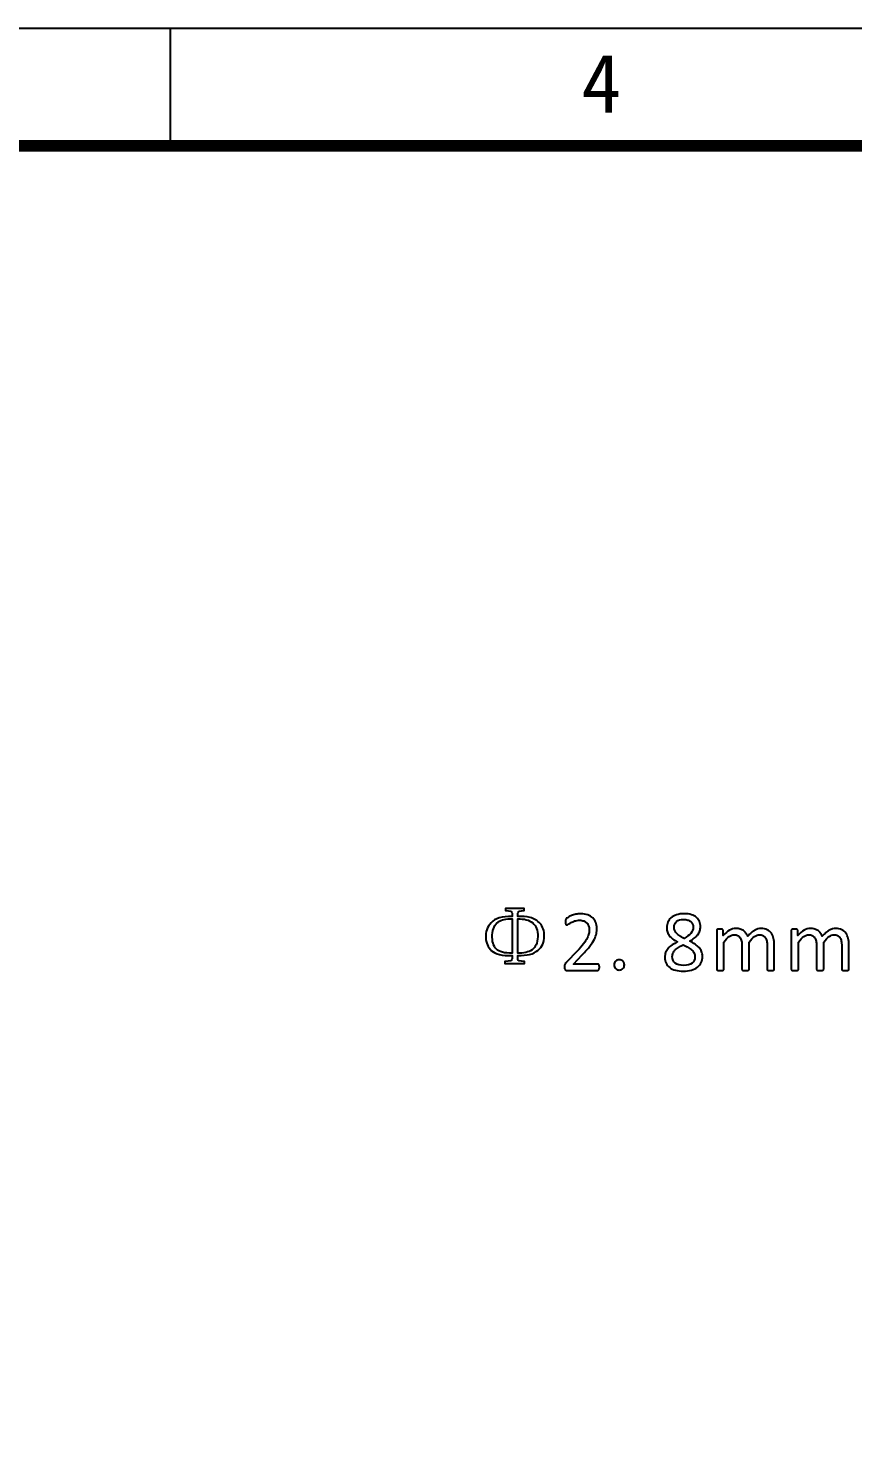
# Model space of a CAD drawing. Header units: millimetres. Extents: x 17516 to 18184, y 29403 to 29876.
# Drawn here: x 17752.8 to 17831.8, y 29740.3 to 29875.8 of the extents above; entities that cross this region are included whole.
import ezdxf

# ---------------------------------------------------------------- set-up
doc = ezdxf.new("R2010")
doc.units = ezdxf.units.MM
doc.layers.add('layer 1', color=7, linetype='Continuous')
doc.layers.add('title bar', color=7, linetype='Continuous')
doc.styles.add('宝明', font='simhei.ttf')

msp = doc.modelspace()

# ---------------------------------------------------------------- linework, layer by layer
at = {"layer": 'layer 1', "color": 5}
for points, knots in [([(17797.127, 29790.107), (17797.502, 29790.526), (17798.176, 29790.725), (17799.145, 29790.703), (17799.145, 29790.703), (17799.145, 29790.703), (17799.145, 29791.001), (17799.145, 29791.001), (17799.145, 29791.001), (17799.145, 29791.2), (17798.936, 29791.287), (17798.517, 29791.266), (17798.517, 29791.266), (17798.517, 29791.266), (17798.517, 29791.463), (17798.517, 29791.463), (17798.517, 29791.463), (17798.517, 29791.463), (17800.302, 29791.463), (17800.302, 29791.463), (17800.302, 29791.463), (17800.302, 29791.463), (17800.302, 29791.266), (17800.302, 29791.266), (17800.302, 29791.266), (17799.884, 29791.287), (17799.674, 29791.2), (17799.674, 29791.001), (17799.674, 29791.001), (17799.674, 29791.001), (17799.674, 29790.703), (17799.674, 29790.703), (17799.674, 29790.703), (17800.093, 29790.725), (17800.49, 29790.692), (17800.865, 29790.604), (17800.865, 29790.604), (17801.239, 29790.515), (17801.559, 29790.329), (17801.825, 29790.042), (17801.825, 29790.042), (17802.089, 29789.755), (17802.221, 29789.341), (17802.221, 29788.802), (17802.221, 29788.802), (17802.221, 29788.262), (17802.017, 29787.814), (17801.609, 29787.461), (17801.609, 29787.461), (17801.201, 29787.109), (17800.556, 29786.944), (17799.674, 29786.966), (17799.674, 29786.966), (17799.674, 29786.966), (17799.674, 29786.701), (17799.674, 29786.701), (17799.674, 29786.701), (17799.652, 29786.481), (17799.873, 29786.382), (17800.336, 29786.403), (17800.336, 29786.403), (17800.336, 29786.403), (17800.336, 29786.206), (17800.336, 29786.206), (17800.336, 29786.206), (17800.336, 29786.206), (17798.451, 29786.206), (17798.451, 29786.206), (17798.451, 29786.206), (17798.451, 29786.206), (17798.451, 29786.403), (17798.451, 29786.403), (17798.451, 29786.403), (17798.936, 29786.382), (17799.168, 29786.481), (17799.145, 29786.701), (17799.145, 29786.701), (17799.145, 29786.701), (17799.145, 29786.966), (17799.145, 29786.966), (17799.145, 29786.966), (17798.176, 29786.944), (17797.519, 29787.099), (17797.178, 29787.429), (17797.178, 29787.429), (17796.835, 29787.759), (17796.649, 29788.184), (17796.615, 29788.702), (17796.615, 29788.702), (17796.582, 29789.22), (17796.753, 29789.69), (17797.127, 29790.107)], [0, 0, 0, 0, 0.0416667, 0.0416667, 0.0416667, 0.0416667, 0.0833333, 0.0833333, 0.0833333, 0.0833333, 0.125, 0.125, 0.125, 0.125, 0.1666667, 0.1666667, 0.1666667, 0.1666667, 0.2083333, 0.2083333, 0.2083333, 0.2083333, 0.25, 0.25, 0.25, 0.25, 0.2916667, 0.2916667, 0.2916667, 0.2916667, 0.3333333, 0.3333333, 0.3333333, 0.3333333, 0.375, 0.375, 0.375, 0.375, 0.4166667, 0.4166667, 0.4166667, 0.4166667, 0.4583333, 0.4583333, 0.4583333, 0.4583333, 0.5, 0.5, 0.5, 0.5, 0.5416667, 0.5416667, 0.5416667, 0.5416667, 0.5833333, 0.5833333, 0.5833333, 0.5833333, 0.625, 0.625, 0.625, 0.625, 0.6666667, 0.6666667, 0.6666667, 0.6666667, 0.7083333, 0.7083333, 0.7083333, 0.7083333, 0.75, 0.75, 0.75, 0.75, 0.7916667, 0.7916667, 0.7916667, 0.7916667, 0.8333333, 0.8333333, 0.8333333, 0.8333333, 0.875, 0.875, 0.875, 0.875, 0.9166667, 0.9166667, 0.9166667, 0.9166667, 1, 1, 1, 1]), ([(17797.624, 29787.594), (17797.91, 29787.308), (17798.417, 29787.175), (17799.145, 29787.198), (17799.145, 29787.198), (17799.145, 29787.198), (17799.145, 29790.471), (17799.145, 29790.471), (17799.145, 29790.471), (17798.572, 29790.494), (17798.12, 29790.395), (17797.789, 29790.174), (17797.789, 29790.174), (17797.459, 29789.953), (17797.277, 29789.54), (17797.243, 29788.933), (17797.243, 29788.933), (17797.21, 29788.328), (17797.337, 29787.881), (17797.624, 29787.594)], [0, 0, 0, 0, 0.1666667, 0.1666667, 0.1666667, 0.1666667, 0.3333333, 0.3333333, 0.3333333, 0.3333333, 0.5, 0.5, 0.5, 0.5, 0.6666667, 0.6666667, 0.6666667, 0.6666667, 1, 1, 1, 1]), ([(17801.113, 29790.092), (17800.771, 29790.367), (17800.292, 29790.494), (17799.674, 29790.471), (17799.674, 29790.471), (17799.674, 29790.471), (17799.674, 29787.198), (17799.674, 29787.198), (17799.674, 29787.198), (17800.247, 29787.175), (17800.706, 29787.279), (17801.047, 29787.512), (17801.047, 29787.512), (17801.389, 29787.744), (17801.571, 29788.161), (17801.592, 29788.768), (17801.592, 29788.768), (17801.614, 29789.375), (17801.455, 29789.815), (17801.113, 29790.092)], [0, 0, 0, 0, 0.1666667, 0.1666667, 0.1666667, 0.1666667, 0.3333333, 0.3333333, 0.3333333, 0.3333333, 0.5, 0.5, 0.5, 0.5, 0.6666667, 0.6666667, 0.6666667, 0.6666667, 1, 1, 1, 1]), ([(17807.503, 29785.849), (17807.503, 29785.799), (17807.5, 29785.755), (17807.493, 29785.717), (17807.493, 29785.717), (17807.486, 29785.678), (17807.476, 29785.645), (17807.463, 29785.62), (17807.463, 29785.62), (17807.451, 29785.593), (17807.435, 29785.575), (17807.414, 29785.562), (17807.414, 29785.562), (17807.393, 29785.549), (17807.37, 29785.544), (17807.346, 29785.544), (17807.346, 29785.544), (17807.346, 29785.544), (17804.386, 29785.544), (17804.386, 29785.544), (17804.386, 29785.544), (17804.348, 29785.544), (17804.314, 29785.548), (17804.284, 29785.558), (17804.284, 29785.558), (17804.256, 29785.568), (17804.231, 29785.583), (17804.211, 29785.606), (17804.211, 29785.606), (17804.19, 29785.627), (17804.174, 29785.659), (17804.164, 29785.7), (17804.164, 29785.7), (17804.154, 29785.741), (17804.15, 29785.792), (17804.15, 29785.853), (17804.15, 29785.853), (17804.15, 29785.908), (17804.153, 29785.956), (17804.157, 29785.997), (17804.157, 29785.997), (17804.161, 29786.038), (17804.17, 29786.074), (17804.184, 29786.107), (17804.184, 29786.107), (17804.198, 29786.138), (17804.217, 29786.169), (17804.238, 29786.201), (17804.238, 29786.201), (17804.259, 29786.232), (17804.287, 29786.266), (17804.321, 29786.302), (17804.321, 29786.302), (17804.321, 29786.302), (17805.391, 29787.402), (17805.391, 29787.402), (17805.391, 29787.402), (17805.639, 29787.656), (17805.836, 29787.883), (17805.986, 29788.085), (17805.986, 29788.085), (17806.136, 29788.286), (17806.25, 29788.469), (17806.332, 29788.636), (17806.332, 29788.636), (17806.412, 29788.801), (17806.466, 29788.95), (17806.491, 29789.086), (17806.491, 29789.086), (17806.517, 29789.221), (17806.529, 29789.348), (17806.529, 29789.467), (17806.529, 29789.467), (17806.529, 29789.585), (17806.51, 29789.698), (17806.47, 29789.804), (17806.47, 29789.804), (17806.429, 29789.91), (17806.373, 29790.003), (17806.296, 29790.083), (17806.296, 29790.083), (17806.222, 29790.164), (17806.127, 29790.227), (17806.013, 29790.274), (17806.013, 29790.274), (17805.9, 29790.32), (17805.769, 29790.344), (17805.621, 29790.344), (17805.621, 29790.344), (17805.447, 29790.344), (17805.292, 29790.32), (17805.153, 29790.274), (17805.153, 29790.274), (17805.017, 29790.227), (17804.895, 29790.175), (17804.791, 29790.12), (17804.791, 29790.12), (17804.688, 29790.065), (17804.6, 29790.013), (17804.531, 29789.966), (17804.531, 29789.966), (17804.462, 29789.92), (17804.41, 29789.896), (17804.376, 29789.896), (17804.376, 29789.896), (17804.356, 29789.896), (17804.338, 29789.901), (17804.322, 29789.913), (17804.322, 29789.913), (17804.307, 29789.924), (17804.294, 29789.941), (17804.284, 29789.966), (17804.284, 29789.966), (17804.274, 29789.99), (17804.266, 29790.024), (17804.26, 29790.065), (17804.26, 29790.065), (17804.255, 29790.107), (17804.252, 29790.157), (17804.252, 29790.215), (17804.252, 29790.215), (17804.252, 29790.255), (17804.253, 29790.291), (17804.256, 29790.322), (17804.256, 29790.322), (17804.259, 29790.351), (17804.263, 29790.378), (17804.27, 29790.401), (17804.27, 29790.401), (17804.277, 29790.422), (17804.286, 29790.443), (17804.297, 29790.463), (17804.297, 29790.463), (17804.308, 29790.481), (17804.331, 29790.505), (17804.363, 29790.535), (17804.363, 29790.535), (17804.397, 29790.563), (17804.454, 29790.603), (17804.535, 29790.652), (17804.535, 29790.652), (17804.616, 29790.703), (17804.719, 29790.751), (17804.842, 29790.799), (17804.842, 29790.799), (17804.963, 29790.848), (17805.098, 29790.888), (17805.247, 29790.922), (17805.247, 29790.922), (17805.393, 29790.954), (17805.549, 29790.971), (17805.711, 29790.971), (17805.711, 29790.971), (17805.971, 29790.971), (17806.198, 29790.934), (17806.391, 29790.861), (17806.391, 29790.861), (17806.586, 29790.789), (17806.747, 29790.689), (17806.875, 29790.562), (17806.875, 29790.562), (17807.003, 29790.435), (17807.099, 29790.288), (17807.163, 29790.12), (17807.163, 29790.12), (17807.226, 29789.952), (17807.257, 29789.773), (17807.257, 29789.582), (17807.257, 29789.582), (17807.257, 29789.412), (17807.242, 29789.241), (17807.212, 29789.072), (17807.212, 29789.072), (17807.181, 29788.902), (17807.118, 29788.719), (17807.02, 29788.521), (17807.02, 29788.521), (17806.922, 29788.324), (17806.781, 29788.105), (17806.596, 29787.864), (17806.596, 29787.864), (17806.412, 29787.622), (17806.167, 29787.344), (17805.86, 29787.03), (17805.86, 29787.03), (17805.86, 29787.03), (17805.014, 29786.145), (17805.014, 29786.145), (17805.014, 29786.145), (17805.014, 29786.145), (17807.342, 29786.145), (17807.342, 29786.145), (17807.342, 29786.145), (17807.363, 29786.145), (17807.384, 29786.139), (17807.406, 29786.127), (17807.406, 29786.127), (17807.427, 29786.114), (17807.445, 29786.095), (17807.459, 29786.072), (17807.459, 29786.072), (17807.475, 29786.046), (17807.486, 29786.015), (17807.493, 29785.978), (17807.493, 29785.978), (17807.5, 29785.942), (17807.503, 29785.898), (17807.503, 29785.849)], [0, 0, 0, 0, 0.0188679, 0.0188679, 0.0188679, 0.0188679, 0.0377358, 0.0377358, 0.0377358, 0.0377358, 0.0566038, 0.0566038, 0.0566038, 0.0566038, 0.0754717, 0.0754717, 0.0754717, 0.0754717, 0.0943396, 0.0943396, 0.0943396, 0.0943396, 0.1132075, 0.1132075, 0.1132075, 0.1132075, 0.1320755, 0.1320755, 0.1320755, 0.1320755, 0.1509434, 0.1509434, 0.1509434, 0.1509434, 0.1698113, 0.1698113, 0.1698113, 0.1698113, 0.1886792, 0.1886792, 0.1886792, 0.1886792, 0.2075472, 0.2075472, 0.2075472, 0.2075472, 0.2264151, 0.2264151, 0.2264151, 0.2264151, 0.245283, 0.245283, 0.245283, 0.245283, 0.2641509, 0.2641509, 0.2641509, 0.2641509, 0.2830189, 0.2830189, 0.2830189, 0.2830189, 0.3018868, 0.3018868, 0.3018868, 0.3018868, 0.3207547, 0.3207547, 0.3207547, 0.3207547, 0.3396226, 0.3396226, 0.3396226, 0.3396226, 0.3584906, 0.3584906, 0.3584906, 0.3584906, 0.3773585, 0.3773585, 0.3773585, 0.3773585, 0.3962264, 0.3962264, 0.3962264, 0.3962264, 0.4150943, 0.4150943, 0.4150943, 0.4150943, 0.4339623, 0.4339623, 0.4339623, 0.4339623, 0.4528302, 0.4528302, 0.4528302, 0.4528302, 0.4716981, 0.4716981, 0.4716981, 0.4716981, 0.490566, 0.490566, 0.490566, 0.490566, 0.509434, 0.509434, 0.509434, 0.509434, 0.5283019, 0.5283019, 0.5283019, 0.5283019, 0.5471698, 0.5471698, 0.5471698, 0.5471698, 0.5660377, 0.5660377, 0.5660377, 0.5660377, 0.5849057, 0.5849057, 0.5849057, 0.5849057, 0.6037736, 0.6037736, 0.6037736, 0.6037736, 0.6226415, 0.6226415, 0.6226415, 0.6226415, 0.6415094, 0.6415094, 0.6415094, 0.6415094, 0.6603774, 0.6603774, 0.6603774, 0.6603774, 0.6792453, 0.6792453, 0.6792453, 0.6792453, 0.6981132, 0.6981132, 0.6981132, 0.6981132, 0.7169811, 0.7169811, 0.7169811, 0.7169811, 0.7358491, 0.7358491, 0.7358491, 0.7358491, 0.754717, 0.754717, 0.754717, 0.754717, 0.7735849, 0.7735849, 0.7735849, 0.7735849, 0.7924528, 0.7924528, 0.7924528, 0.7924528, 0.8113208, 0.8113208, 0.8113208, 0.8113208, 0.8301887, 0.8301887, 0.8301887, 0.8301887, 0.8490566, 0.8490566, 0.8490566, 0.8490566, 0.8679245, 0.8679245, 0.8679245, 0.8679245, 0.8867925, 0.8867925, 0.8867925, 0.8867925, 0.9056604, 0.9056604, 0.9056604, 0.9056604, 0.9245283, 0.9245283, 0.9245283, 0.9245283, 0.9433962, 0.9433962, 0.9433962, 0.9433962, 0.9622642, 0.9622642, 0.9622642, 0.9622642, 1, 1, 1, 1]), ([(17817.376, 29786.918), (17817.376, 29786.687), (17817.335, 29786.481), (17817.251, 29786.3), (17817.251, 29786.3), (17817.168, 29786.119), (17817.05, 29785.967), (17816.894, 29785.843), (17816.894, 29785.843), (17816.738, 29785.72), (17816.546, 29785.626), (17816.317, 29785.562), (17816.317, 29785.562), (17816.087, 29785.499), (17815.826, 29785.468), (17815.531, 29785.468), (17815.531, 29785.468), (17815.255, 29785.468), (17815.008, 29785.497), (17814.79, 29785.555), (17814.79, 29785.555), (17814.573, 29785.613), (17814.388, 29785.698), (17814.236, 29785.81), (17814.236, 29785.81), (17814.085, 29785.923), (17813.969, 29786.063), (17813.889, 29786.228), (17813.889, 29786.228), (17813.808, 29786.393), (17813.769, 29786.582), (17813.769, 29786.794), (17813.769, 29786.794), (17813.769, 29786.962), (17813.797, 29787.116), (17813.852, 29787.257), (17813.852, 29787.257), (17813.907, 29787.397), (17813.986, 29787.526), (17814.089, 29787.645), (17814.089, 29787.645), (17814.193, 29787.763), (17814.32, 29787.875), (17814.473, 29787.978), (17814.473, 29787.978), (17814.624, 29788.081), (17814.796, 29788.18), (17814.987, 29788.273), (17814.987, 29788.273), (17814.82, 29788.359), (17814.675, 29788.448), (17814.548, 29788.544), (17814.548, 29788.544), (17814.421, 29788.638), (17814.312, 29788.741), (17814.225, 29788.853), (17814.225, 29788.853), (17814.136, 29788.966), (17814.069, 29789.084), (17814.023, 29789.211), (17814.023, 29789.211), (17813.978, 29789.337), (17813.955, 29789.475), (17813.955, 29789.625), (17813.955, 29789.625), (17813.955, 29789.811), (17813.989, 29789.987), (17814.057, 29790.151), (17814.057, 29790.151), (17814.124, 29790.315), (17814.226, 29790.457), (17814.363, 29790.579), (17814.363, 29790.579), (17814.5, 29790.7), (17814.673, 29790.796), (17814.885, 29790.865), (17814.885, 29790.865), (17815.095, 29790.936), (17815.342, 29790.971), (17815.624, 29790.971), (17815.624, 29790.971), (17815.894, 29790.971), (17816.128, 29790.938), (17816.326, 29790.874), (17816.326, 29790.874), (17816.523, 29790.809), (17816.685, 29790.721), (17816.814, 29790.61), (17816.814, 29790.61), (17816.942, 29790.498), (17817.037, 29790.367), (17817.098, 29790.215), (17817.098, 29790.215), (17817.158, 29790.064), (17817.189, 29789.901), (17817.189, 29789.728), (17817.189, 29789.728), (17817.189, 29789.587), (17817.167, 29789.453), (17817.122, 29789.323), (17817.122, 29789.323), (17817.075, 29789.193), (17817.009, 29789.07), (17816.92, 29788.954), (17816.92, 29788.954), (17816.832, 29788.839), (17816.724, 29788.731), (17816.595, 29788.63), (17816.595, 29788.63), (17816.467, 29788.53), (17816.32, 29788.435), (17816.154, 29788.348), (17816.154, 29788.348), (17816.35, 29788.25), (17816.523, 29788.151), (17816.676, 29788.05), (17816.676, 29788.05), (17816.829, 29787.948), (17816.956, 29787.838), (17817.059, 29787.721), (17817.059, 29787.721), (17817.162, 29787.604), (17817.241, 29787.48), (17817.295, 29787.35), (17817.295, 29787.35), (17817.349, 29787.219), (17817.376, 29787.075), (17817.376, 29786.918)], [0, 0, 0, 0, 0.030303, 0.030303, 0.030303, 0.030303, 0.0606061, 0.0606061, 0.0606061, 0.0606061, 0.0909091, 0.0909091, 0.0909091, 0.0909091, 0.1212121, 0.1212121, 0.1212121, 0.1212121, 0.1515152, 0.1515152, 0.1515152, 0.1515152, 0.1818182, 0.1818182, 0.1818182, 0.1818182, 0.2121212, 0.2121212, 0.2121212, 0.2121212, 0.2424242, 0.2424242, 0.2424242, 0.2424242, 0.2727273, 0.2727273, 0.2727273, 0.2727273, 0.3030303, 0.3030303, 0.3030303, 0.3030303, 0.3333333, 0.3333333, 0.3333333, 0.3333333, 0.3636364, 0.3636364, 0.3636364, 0.3636364, 0.3939394, 0.3939394, 0.3939394, 0.3939394, 0.4242424, 0.4242424, 0.4242424, 0.4242424, 0.4545455, 0.4545455, 0.4545455, 0.4545455, 0.4848485, 0.4848485, 0.4848485, 0.4848485, 0.5151515, 0.5151515, 0.5151515, 0.5151515, 0.5454545, 0.5454545, 0.5454545, 0.5454545, 0.5757576, 0.5757576, 0.5757576, 0.5757576, 0.6060606, 0.6060606, 0.6060606, 0.6060606, 0.6363636, 0.6363636, 0.6363636, 0.6363636, 0.6666667, 0.6666667, 0.6666667, 0.6666667, 0.6969697, 0.6969697, 0.6969697, 0.6969697, 0.7272727, 0.7272727, 0.7272727, 0.7272727, 0.7575758, 0.7575758, 0.7575758, 0.7575758, 0.7878788, 0.7878788, 0.7878788, 0.7878788, 0.8181818, 0.8181818, 0.8181818, 0.8181818, 0.8484848, 0.8484848, 0.8484848, 0.8484848, 0.8787879, 0.8787879, 0.8787879, 0.8787879, 0.9090909, 0.9090909, 0.9090909, 0.9090909, 0.9393939, 0.9393939, 0.9393939, 0.9393939, 1, 1, 1, 1]), ([(17816.487, 29789.663), (17816.487, 29789.779), (17816.467, 29789.884), (17816.426, 29789.977), (17816.426, 29789.977), (17816.386, 29790.072), (17816.328, 29790.151), (17816.251, 29790.217), (17816.251, 29790.217), (17816.173, 29790.284), (17816.077, 29790.334), (17815.963, 29790.368), (17815.963, 29790.368), (17815.849, 29790.404), (17815.719, 29790.421), (17815.572, 29790.421), (17815.572, 29790.421), (17815.274, 29790.421), (17815.049, 29790.353), (17814.896, 29790.217), (17814.896, 29790.217), (17814.742, 29790.082), (17814.666, 29789.897), (17814.666, 29789.663), (17814.666, 29789.663), (17814.666, 29789.556), (17814.685, 29789.455), (17814.723, 29789.364), (17814.723, 29789.364), (17814.759, 29789.271), (17814.817, 29789.183), (17814.896, 29789.1), (17814.896, 29789.1), (17814.974, 29789.018), (17815.074, 29788.936), (17815.194, 29788.858), (17815.194, 29788.858), (17815.314, 29788.779), (17815.456, 29788.698), (17815.622, 29788.612), (17815.622, 29788.612), (17815.901, 29788.755), (17816.114, 29788.913), (17816.264, 29789.087), (17816.264, 29789.087), (17816.412, 29789.262), (17816.487, 29789.454), (17816.487, 29789.663)], [0, 0, 0, 0, 0.0769231, 0.0769231, 0.0769231, 0.0769231, 0.1538462, 0.1538462, 0.1538462, 0.1538462, 0.2307692, 0.2307692, 0.2307692, 0.2307692, 0.3076923, 0.3076923, 0.3076923, 0.3076923, 0.3846154, 0.3846154, 0.3846154, 0.3846154, 0.4615385, 0.4615385, 0.4615385, 0.4615385, 0.5384615, 0.5384615, 0.5384615, 0.5384615, 0.6153846, 0.6153846, 0.6153846, 0.6153846, 0.6923077, 0.6923077, 0.6923077, 0.6923077, 0.7692308, 0.7692308, 0.7692308, 0.7692308, 0.8461538, 0.8461538, 0.8461538, 0.8461538, 1, 1, 1, 1]), ([(17824.259, 29785.647), (17824.259, 29785.624), (17824.254, 29785.606), (17824.242, 29785.59), (17824.242, 29785.59), (17824.231, 29785.576), (17824.214, 29785.562), (17824.189, 29785.551), (17824.189, 29785.551), (17824.165, 29785.541), (17824.129, 29785.532), (17824.086, 29785.527), (17824.086, 29785.527), (17824.042, 29785.521), (17823.987, 29785.518), (17823.921, 29785.518), (17823.921, 29785.518), (17823.851, 29785.518), (17823.795, 29785.521), (17823.751, 29785.527), (17823.751, 29785.527), (17823.707, 29785.532), (17823.672, 29785.541), (17823.645, 29785.551), (17823.645, 29785.551), (17823.62, 29785.562), (17823.602, 29785.576), (17823.59, 29785.59), (17823.59, 29785.59), (17823.579, 29785.606), (17823.573, 29785.624), (17823.573, 29785.647), (17823.573, 29785.647), (17823.573, 29785.647), (17823.573, 29787.909), (17823.573, 29787.909), (17823.573, 29787.909), (17823.573, 29788.067), (17823.559, 29788.211), (17823.533, 29788.339), (17823.533, 29788.339), (17823.504, 29788.469), (17823.461, 29788.58), (17823.4, 29788.675), (17823.4, 29788.675), (17823.339, 29788.768), (17823.263, 29788.84), (17823.17, 29788.89), (17823.17, 29788.89), (17823.077, 29788.939), (17822.967, 29788.964), (17822.84, 29788.964), (17822.84, 29788.964), (17822.683, 29788.964), (17822.525, 29788.904), (17822.368, 29788.782), (17822.368, 29788.782), (17822.21, 29788.661), (17822.035, 29788.483), (17821.846, 29788.249), (17821.846, 29788.249), (17821.846, 29788.249), (17821.846, 29785.647), (17821.846, 29785.647), (17821.846, 29785.647), (17821.846, 29785.624), (17821.841, 29785.606), (17821.829, 29785.59), (17821.829, 29785.59), (17821.818, 29785.576), (17821.8, 29785.562), (17821.773, 29785.551), (17821.773, 29785.551), (17821.747, 29785.541), (17821.712, 29785.532), (17821.667, 29785.527), (17821.667, 29785.527), (17821.623, 29785.521), (17821.568, 29785.518), (17821.502, 29785.518), (17821.502, 29785.518), (17821.437, 29785.518), (17821.383, 29785.521), (17821.337, 29785.527), (17821.337, 29785.527), (17821.292, 29785.532), (17821.255, 29785.541), (17821.23, 29785.551), (17821.23, 29785.551), (17821.203, 29785.562), (17821.184, 29785.576), (17821.175, 29785.59), (17821.175, 29785.59), (17821.165, 29785.606), (17821.16, 29785.624), (17821.16, 29785.647), (17821.16, 29785.647), (17821.16, 29785.647), (17821.16, 29787.909), (17821.16, 29787.909), (17821.16, 29787.909), (17821.16, 29788.067), (17821.145, 29788.211), (17821.115, 29788.339), (17821.115, 29788.339), (17821.084, 29788.469), (17821.039, 29788.58), (17820.978, 29788.675), (17820.978, 29788.675), (17820.918, 29788.768), (17820.842, 29788.84), (17820.75, 29788.89), (17820.75, 29788.89), (17820.657, 29788.939), (17820.548, 29788.964), (17820.421, 29788.964), (17820.421, 29788.964), (17820.264, 29788.964), (17820.105, 29788.904), (17819.945, 29788.782), (17819.945, 29788.782), (17819.786, 29788.661), (17819.612, 29788.483), (17819.425, 29788.249), (17819.425, 29788.249), (17819.425, 29788.249), (17819.425, 29785.647), (17819.425, 29785.647), (17819.425, 29785.647), (17819.425, 29785.624), (17819.419, 29785.606), (17819.408, 29785.59), (17819.408, 29785.59), (17819.397, 29785.576), (17819.38, 29785.562), (17819.354, 29785.551), (17819.354, 29785.551), (17819.329, 29785.541), (17819.295, 29785.532), (17819.25, 29785.527), (17819.25, 29785.527), (17819.206, 29785.521), (17819.15, 29785.518), (17819.08, 29785.518), (17819.08, 29785.518), (17819.013, 29785.518), (17818.958, 29785.521), (17818.914, 29785.527), (17818.914, 29785.527), (17818.869, 29785.532), (17818.833, 29785.541), (17818.808, 29785.551), (17818.808, 29785.551), (17818.781, 29785.562), (17818.763, 29785.576), (17818.753, 29785.59), (17818.753, 29785.59), (17818.743, 29785.606), (17818.739, 29785.624), (17818.739, 29785.647), (17818.739, 29785.647), (17818.739, 29785.647), (17818.739, 29789.369), (17818.739, 29789.369), (17818.739, 29789.369), (17818.739, 29789.392), (17818.743, 29789.41), (17818.752, 29789.426), (17818.752, 29789.426), (17818.76, 29789.44), (17818.776, 29789.454), (17818.801, 29789.467), (17818.801, 29789.467), (17818.826, 29789.479), (17818.857, 29789.488), (17818.897, 29789.492), (17818.897, 29789.492), (17818.935, 29789.496), (17818.987, 29789.498), (17819.051, 29789.498), (17819.051, 29789.498), (17819.111, 29789.498), (17819.162, 29789.496), (17819.202, 29789.492), (17819.202, 29789.492), (17819.243, 29789.488), (17819.274, 29789.479), (17819.296, 29789.467), (17819.296, 29789.467), (17819.318, 29789.454), (17819.334, 29789.44), (17819.344, 29789.426), (17819.344, 29789.426), (17819.353, 29789.41), (17819.358, 29789.392), (17819.358, 29789.369), (17819.358, 29789.369), (17819.358, 29789.369), (17819.358, 29788.877), (17819.358, 29788.877), (17819.358, 29788.877), (17819.567, 29789.112), (17819.772, 29789.285), (17819.969, 29789.393), (17819.969, 29789.393), (17820.166, 29789.502), (17820.366, 29789.557), (17820.566, 29789.557), (17820.566, 29789.557), (17820.722, 29789.557), (17820.86, 29789.539), (17820.983, 29789.503), (17820.983, 29789.503), (17821.105, 29789.467), (17821.214, 29789.417), (17821.307, 29789.352), (17821.307, 29789.352), (17821.402, 29789.287), (17821.482, 29789.21), (17821.547, 29789.12), (17821.547, 29789.12), (17821.613, 29789.031), (17821.668, 29788.93), (17821.714, 29788.819), (17821.714, 29788.819), (17821.838, 29788.954), (17821.955, 29789.069), (17822.066, 29789.163), (17822.066, 29789.163), (17822.178, 29789.258), (17822.285, 29789.333), (17822.388, 29789.392), (17822.388, 29789.392), (17822.491, 29789.45), (17822.591, 29789.492), (17822.689, 29789.517), (17822.689, 29789.517), (17822.787, 29789.544), (17822.885, 29789.557), (17822.984, 29789.557), (17822.984, 29789.557), (17823.223, 29789.557), (17823.424, 29789.515), (17823.586, 29789.431), (17823.586, 29789.431), (17823.748, 29789.347), (17823.88, 29789.234), (17823.981, 29789.094), (17823.981, 29789.094), (17824.081, 29788.953), (17824.152, 29788.788), (17824.196, 29788.599), (17824.196, 29788.599), (17824.238, 29788.41), (17824.259, 29788.211), (17824.259, 29788.001), (17824.259, 29788.001), (17824.259, 29788.001), (17824.259, 29785.647), (17824.259, 29785.647)], [0, 0, 0, 0, 0.0151515, 0.0151515, 0.0151515, 0.0151515, 0.030303, 0.030303, 0.030303, 0.030303, 0.0454545, 0.0454545, 0.0454545, 0.0454545, 0.0606061, 0.0606061, 0.0606061, 0.0606061, 0.0757576, 0.0757576, 0.0757576, 0.0757576, 0.0909091, 0.0909091, 0.0909091, 0.0909091, 0.1060606, 0.1060606, 0.1060606, 0.1060606, 0.1212121, 0.1212121, 0.1212121, 0.1212121, 0.1363636, 0.1363636, 0.1363636, 0.1363636, 0.1515152, 0.1515152, 0.1515152, 0.1515152, 0.1666667, 0.1666667, 0.1666667, 0.1666667, 0.1818182, 0.1818182, 0.1818182, 0.1818182, 0.1969697, 0.1969697, 0.1969697, 0.1969697, 0.2121212, 0.2121212, 0.2121212, 0.2121212, 0.2272727, 0.2272727, 0.2272727, 0.2272727, 0.2424242, 0.2424242, 0.2424242, 0.2424242, 0.2575758, 0.2575758, 0.2575758, 0.2575758, 0.2727273, 0.2727273, 0.2727273, 0.2727273, 0.2878788, 0.2878788, 0.2878788, 0.2878788, 0.3030303, 0.3030303, 0.3030303, 0.3030303, 0.3181818, 0.3181818, 0.3181818, 0.3181818, 0.3333333, 0.3333333, 0.3333333, 0.3333333, 0.3484848, 0.3484848, 0.3484848, 0.3484848, 0.3636364, 0.3636364, 0.3636364, 0.3636364, 0.3787879, 0.3787879, 0.3787879, 0.3787879, 0.3939394, 0.3939394, 0.3939394, 0.3939394, 0.4090909, 0.4090909, 0.4090909, 0.4090909, 0.4242424, 0.4242424, 0.4242424, 0.4242424, 0.4393939, 0.4393939, 0.4393939, 0.4393939, 0.4545455, 0.4545455, 0.4545455, 0.4545455, 0.469697, 0.469697, 0.469697, 0.469697, 0.4848485, 0.4848485, 0.4848485, 0.4848485, 0.5, 0.5, 0.5, 0.5, 0.5151515, 0.5151515, 0.5151515, 0.5151515, 0.530303, 0.530303, 0.530303, 0.530303, 0.5454545, 0.5454545, 0.5454545, 0.5454545, 0.5606061, 0.5606061, 0.5606061, 0.5606061, 0.5757576, 0.5757576, 0.5757576, 0.5757576, 0.5909091, 0.5909091, 0.5909091, 0.5909091, 0.6060606, 0.6060606, 0.6060606, 0.6060606, 0.6212121, 0.6212121, 0.6212121, 0.6212121, 0.6363636, 0.6363636, 0.6363636, 0.6363636, 0.6515152, 0.6515152, 0.6515152, 0.6515152, 0.6666667, 0.6666667, 0.6666667, 0.6666667, 0.6818182, 0.6818182, 0.6818182, 0.6818182, 0.6969697, 0.6969697, 0.6969697, 0.6969697, 0.7121212, 0.7121212, 0.7121212, 0.7121212, 0.7272727, 0.7272727, 0.7272727, 0.7272727, 0.7424242, 0.7424242, 0.7424242, 0.7424242, 0.7575758, 0.7575758, 0.7575758, 0.7575758, 0.7727273, 0.7727273, 0.7727273, 0.7727273, 0.7878788, 0.7878788, 0.7878788, 0.7878788, 0.8030303, 0.8030303, 0.8030303, 0.8030303, 0.8181818, 0.8181818, 0.8181818, 0.8181818, 0.8333333, 0.8333333, 0.8333333, 0.8333333, 0.8484848, 0.8484848, 0.8484848, 0.8484848, 0.8636364, 0.8636364, 0.8636364, 0.8636364, 0.8787879, 0.8787879, 0.8787879, 0.8787879, 0.8939394, 0.8939394, 0.8939394, 0.8939394, 0.9090909, 0.9090909, 0.9090909, 0.9090909, 0.9242424, 0.9242424, 0.9242424, 0.9242424, 0.9393939, 0.9393939, 0.9393939, 0.9393939, 0.9545455, 0.9545455, 0.9545455, 0.9545455, 0.969697, 0.969697, 0.969697, 0.969697, 1, 1, 1, 1]), ([(17831.405, 29785.647), (17831.405, 29785.624), (17831.4, 29785.606), (17831.389, 29785.59), (17831.389, 29785.59), (17831.377, 29785.576), (17831.36, 29785.562), (17831.335, 29785.551), (17831.335, 29785.551), (17831.311, 29785.541), (17831.276, 29785.532), (17831.232, 29785.527), (17831.232, 29785.527), (17831.188, 29785.521), (17831.133, 29785.518), (17831.067, 29785.518), (17831.067, 29785.518), (17830.998, 29785.518), (17830.941, 29785.521), (17830.897, 29785.527), (17830.897, 29785.527), (17830.854, 29785.532), (17830.818, 29785.541), (17830.792, 29785.551), (17830.792, 29785.551), (17830.766, 29785.562), (17830.748, 29785.576), (17830.737, 29785.59), (17830.737, 29785.59), (17830.725, 29785.606), (17830.72, 29785.624), (17830.72, 29785.647), (17830.72, 29785.647), (17830.72, 29785.647), (17830.72, 29787.909), (17830.72, 29787.909), (17830.72, 29787.909), (17830.72, 29788.067), (17830.706, 29788.211), (17830.679, 29788.339), (17830.679, 29788.339), (17830.65, 29788.469), (17830.607, 29788.58), (17830.546, 29788.675), (17830.546, 29788.675), (17830.485, 29788.768), (17830.409, 29788.84), (17830.316, 29788.89), (17830.316, 29788.89), (17830.223, 29788.939), (17830.113, 29788.964), (17829.986, 29788.964), (17829.986, 29788.964), (17829.829, 29788.964), (17829.671, 29788.904), (17829.515, 29788.782), (17829.515, 29788.782), (17829.356, 29788.661), (17829.182, 29788.483), (17828.992, 29788.249), (17828.992, 29788.249), (17828.992, 29788.249), (17828.992, 29785.647), (17828.992, 29785.647), (17828.992, 29785.647), (17828.992, 29785.624), (17828.987, 29785.606), (17828.975, 29785.59), (17828.975, 29785.59), (17828.964, 29785.576), (17828.946, 29785.562), (17828.919, 29785.551), (17828.919, 29785.551), (17828.894, 29785.541), (17828.858, 29785.532), (17828.813, 29785.527), (17828.813, 29785.527), (17828.769, 29785.521), (17828.714, 29785.518), (17828.648, 29785.518), (17828.648, 29785.518), (17828.583, 29785.518), (17828.53, 29785.521), (17828.483, 29785.527), (17828.483, 29785.527), (17828.438, 29785.532), (17828.401, 29785.541), (17828.376, 29785.551), (17828.376, 29785.551), (17828.349, 29785.562), (17828.331, 29785.576), (17828.321, 29785.59), (17828.321, 29785.59), (17828.311, 29785.606), (17828.307, 29785.624), (17828.307, 29785.647), (17828.307, 29785.647), (17828.307, 29785.647), (17828.307, 29787.909), (17828.307, 29787.909), (17828.307, 29787.909), (17828.307, 29788.067), (17828.291, 29788.211), (17828.261, 29788.339), (17828.261, 29788.339), (17828.23, 29788.469), (17828.185, 29788.58), (17828.125, 29788.675), (17828.125, 29788.675), (17828.064, 29788.768), (17827.988, 29788.84), (17827.896, 29788.89), (17827.896, 29788.89), (17827.803, 29788.939), (17827.694, 29788.964), (17827.567, 29788.964), (17827.567, 29788.964), (17827.411, 29788.964), (17827.251, 29788.904), (17827.092, 29788.782), (17827.092, 29788.782), (17826.932, 29788.661), (17826.759, 29788.483), (17826.571, 29788.249), (17826.571, 29788.249), (17826.571, 29788.249), (17826.571, 29785.647), (17826.571, 29785.647), (17826.571, 29785.647), (17826.571, 29785.624), (17826.565, 29785.606), (17826.554, 29785.59), (17826.554, 29785.59), (17826.543, 29785.576), (17826.526, 29785.562), (17826.5, 29785.551), (17826.5, 29785.551), (17826.475, 29785.541), (17826.441, 29785.532), (17826.396, 29785.527), (17826.396, 29785.527), (17826.352, 29785.521), (17826.296, 29785.518), (17826.227, 29785.518), (17826.227, 29785.518), (17826.159, 29785.518), (17826.104, 29785.521), (17826.06, 29785.527), (17826.06, 29785.527), (17826.015, 29785.532), (17825.98, 29785.541), (17825.954, 29785.551), (17825.954, 29785.551), (17825.927, 29785.562), (17825.909, 29785.576), (17825.899, 29785.59), (17825.899, 29785.59), (17825.889, 29785.606), (17825.885, 29785.624), (17825.885, 29785.647), (17825.885, 29785.647), (17825.885, 29785.647), (17825.885, 29789.369), (17825.885, 29789.369), (17825.885, 29789.369), (17825.885, 29789.392), (17825.889, 29789.41), (17825.898, 29789.426), (17825.898, 29789.426), (17825.906, 29789.44), (17825.922, 29789.454), (17825.947, 29789.467), (17825.947, 29789.467), (17825.973, 29789.479), (17826.004, 29789.488), (17826.043, 29789.492), (17826.043, 29789.492), (17826.081, 29789.496), (17826.134, 29789.498), (17826.197, 29789.498), (17826.197, 29789.498), (17826.258, 29789.498), (17826.308, 29789.496), (17826.348, 29789.492), (17826.348, 29789.492), (17826.389, 29789.488), (17826.42, 29789.479), (17826.443, 29789.467), (17826.443, 29789.467), (17826.464, 29789.454), (17826.481, 29789.44), (17826.491, 29789.426), (17826.491, 29789.426), (17826.499, 29789.41), (17826.505, 29789.392), (17826.505, 29789.369), (17826.505, 29789.369), (17826.505, 29789.369), (17826.505, 29788.877), (17826.505, 29788.877), (17826.505, 29788.877), (17826.713, 29789.112), (17826.918, 29789.285), (17827.116, 29789.393), (17827.116, 29789.393), (17827.312, 29789.502), (17827.512, 29789.557), (17827.713, 29789.557), (17827.713, 29789.557), (17827.868, 29789.557), (17828.006, 29789.539), (17828.129, 29789.503), (17828.129, 29789.503), (17828.252, 29789.467), (17828.36, 29789.417), (17828.453, 29789.352), (17828.453, 29789.352), (17828.548, 29789.287), (17828.628, 29789.21), (17828.693, 29789.12), (17828.693, 29789.12), (17828.76, 29789.031), (17828.815, 29788.93), (17828.86, 29788.819), (17828.86, 29788.819), (17828.984, 29788.954), (17829.101, 29789.069), (17829.213, 29789.163), (17829.213, 29789.163), (17829.324, 29789.258), (17829.431, 29789.333), (17829.534, 29789.392), (17829.534, 29789.392), (17829.637, 29789.45), (17829.738, 29789.492), (17829.835, 29789.517), (17829.835, 29789.517), (17829.934, 29789.544), (17830.031, 29789.557), (17830.13, 29789.557), (17830.13, 29789.557), (17830.37, 29789.557), (17830.57, 29789.515), (17830.732, 29789.431), (17830.732, 29789.431), (17830.895, 29789.347), (17831.026, 29789.234), (17831.127, 29789.094), (17831.127, 29789.094), (17831.228, 29788.953), (17831.298, 29788.788), (17831.342, 29788.599), (17831.342, 29788.599), (17831.384, 29788.41), (17831.405, 29788.211), (17831.405, 29788.001), (17831.405, 29788.001), (17831.405, 29788.001), (17831.405, 29785.647), (17831.405, 29785.647)], [0, 0, 0, 0, 0.0151515, 0.0151515, 0.0151515, 0.0151515, 0.030303, 0.030303, 0.030303, 0.030303, 0.0454545, 0.0454545, 0.0454545, 0.0454545, 0.0606061, 0.0606061, 0.0606061, 0.0606061, 0.0757576, 0.0757576, 0.0757576, 0.0757576, 0.0909091, 0.0909091, 0.0909091, 0.0909091, 0.1060606, 0.1060606, 0.1060606, 0.1060606, 0.1212121, 0.1212121, 0.1212121, 0.1212121, 0.1363636, 0.1363636, 0.1363636, 0.1363636, 0.1515152, 0.1515152, 0.1515152, 0.1515152, 0.1666667, 0.1666667, 0.1666667, 0.1666667, 0.1818182, 0.1818182, 0.1818182, 0.1818182, 0.1969697, 0.1969697, 0.1969697, 0.1969697, 0.2121212, 0.2121212, 0.2121212, 0.2121212, 0.2272727, 0.2272727, 0.2272727, 0.2272727, 0.2424242, 0.2424242, 0.2424242, 0.2424242, 0.2575758, 0.2575758, 0.2575758, 0.2575758, 0.2727273, 0.2727273, 0.2727273, 0.2727273, 0.2878788, 0.2878788, 0.2878788, 0.2878788, 0.3030303, 0.3030303, 0.3030303, 0.3030303, 0.3181818, 0.3181818, 0.3181818, 0.3181818, 0.3333333, 0.3333333, 0.3333333, 0.3333333, 0.3484848, 0.3484848, 0.3484848, 0.3484848, 0.3636364, 0.3636364, 0.3636364, 0.3636364, 0.3787879, 0.3787879, 0.3787879, 0.3787879, 0.3939394, 0.3939394, 0.3939394, 0.3939394, 0.4090909, 0.4090909, 0.4090909, 0.4090909, 0.4242424, 0.4242424, 0.4242424, 0.4242424, 0.4393939, 0.4393939, 0.4393939, 0.4393939, 0.4545455, 0.4545455, 0.4545455, 0.4545455, 0.469697, 0.469697, 0.469697, 0.469697, 0.4848485, 0.4848485, 0.4848485, 0.4848485, 0.5, 0.5, 0.5, 0.5, 0.5151515, 0.5151515, 0.5151515, 0.5151515, 0.530303, 0.530303, 0.530303, 0.530303, 0.5454545, 0.5454545, 0.5454545, 0.5454545, 0.5606061, 0.5606061, 0.5606061, 0.5606061, 0.5757576, 0.5757576, 0.5757576, 0.5757576, 0.5909091, 0.5909091, 0.5909091, 0.5909091, 0.6060606, 0.6060606, 0.6060606, 0.6060606, 0.6212121, 0.6212121, 0.6212121, 0.6212121, 0.6363636, 0.6363636, 0.6363636, 0.6363636, 0.6515152, 0.6515152, 0.6515152, 0.6515152, 0.6666667, 0.6666667, 0.6666667, 0.6666667, 0.6818182, 0.6818182, 0.6818182, 0.6818182, 0.6969697, 0.6969697, 0.6969697, 0.6969697, 0.7121212, 0.7121212, 0.7121212, 0.7121212, 0.7272727, 0.7272727, 0.7272727, 0.7272727, 0.7424242, 0.7424242, 0.7424242, 0.7424242, 0.7575758, 0.7575758, 0.7575758, 0.7575758, 0.7727273, 0.7727273, 0.7727273, 0.7727273, 0.7878788, 0.7878788, 0.7878788, 0.7878788, 0.8030303, 0.8030303, 0.8030303, 0.8030303, 0.8181818, 0.8181818, 0.8181818, 0.8181818, 0.8333333, 0.8333333, 0.8333333, 0.8333333, 0.8484848, 0.8484848, 0.8484848, 0.8484848, 0.8636364, 0.8636364, 0.8636364, 0.8636364, 0.8787879, 0.8787879, 0.8787879, 0.8787879, 0.8939394, 0.8939394, 0.8939394, 0.8939394, 0.9090909, 0.9090909, 0.9090909, 0.9090909, 0.9242424, 0.9242424, 0.9242424, 0.9242424, 0.9393939, 0.9393939, 0.9393939, 0.9393939, 0.9545455, 0.9545455, 0.9545455, 0.9545455, 0.969697, 0.969697, 0.969697, 0.969697, 1, 1, 1, 1]), ([(17816.656, 29786.842), (17816.656, 29786.969), (17816.632, 29787.083), (17816.585, 29787.188), (17816.585, 29787.188), (17816.539, 29787.291), (17816.468, 29787.387), (17816.372, 29787.477), (17816.372, 29787.477), (17816.278, 29787.566), (17816.159, 29787.653), (17816.017, 29787.738), (17816.017, 29787.738), (17815.874, 29787.821), (17815.71, 29787.909), (17815.523, 29788.001), (17815.523, 29788.001), (17815.349, 29787.914), (17815.197, 29787.83), (17815.066, 29787.744), (17815.066, 29787.744), (17814.934, 29787.658), (17814.827, 29787.57), (17814.742, 29787.478), (17814.742, 29787.478), (17814.659, 29787.388), (17814.596, 29787.292), (17814.552, 29787.191), (17814.552, 29787.191), (17814.51, 29787.09), (17814.488, 29786.979), (17814.488, 29786.857), (17814.488, 29786.857), (17814.488, 29786.591), (17814.58, 29786.383), (17814.764, 29786.237), (17814.764, 29786.237), (17814.947, 29786.091), (17815.221, 29786.018), (17815.585, 29786.018), (17815.585, 29786.018), (17815.938, 29786.018), (17816.204, 29786.091), (17816.385, 29786.239), (17816.385, 29786.239), (17816.566, 29786.386), (17816.656, 29786.588), (17816.656, 29786.842)], [0, 0, 0, 0, 0.0769231, 0.0769231, 0.0769231, 0.0769231, 0.1538462, 0.1538462, 0.1538462, 0.1538462, 0.2307692, 0.2307692, 0.2307692, 0.2307692, 0.3076923, 0.3076923, 0.3076923, 0.3076923, 0.3846154, 0.3846154, 0.3846154, 0.3846154, 0.4615385, 0.4615385, 0.4615385, 0.4615385, 0.5384615, 0.5384615, 0.5384615, 0.5384615, 0.6153846, 0.6153846, 0.6153846, 0.6153846, 0.6923077, 0.6923077, 0.6923077, 0.6923077, 0.7692308, 0.7692308, 0.7692308, 0.7692308, 0.8461538, 0.8461538, 0.8461538, 0.8461538, 1, 1, 1, 1]), ([(17809.404, 29785.578), (17809.271, 29785.578), (17809.156, 29785.621), (17809.057, 29785.71), (17809.057, 29785.71), (17808.958, 29785.798), (17808.909, 29785.919), (17808.909, 29786.073), (17808.909, 29786.073), (17808.909, 29786.227), (17808.958, 29786.348), (17809.057, 29786.436), (17809.057, 29786.436), (17809.156, 29786.524), (17809.271, 29786.568), (17809.404, 29786.568), (17809.404, 29786.568), (17809.537, 29786.568), (17809.652, 29786.519), (17809.751, 29786.42), (17809.751, 29786.42), (17809.85, 29786.321), (17809.899, 29786.206), (17809.899, 29786.073), (17809.899, 29786.073), (17809.899, 29785.919), (17809.85, 29785.798), (17809.751, 29785.71), (17809.751, 29785.71), (17809.652, 29785.621), (17809.537, 29785.578), (17809.404, 29785.578)], [0, 0, 0, 0, 0.1111111, 0.1111111, 0.1111111, 0.1111111, 0.2222222, 0.2222222, 0.2222222, 0.2222222, 0.3333333, 0.3333333, 0.3333333, 0.3333333, 0.4444444, 0.4444444, 0.4444444, 0.4444444, 0.5555556, 0.5555556, 0.5555556, 0.5555556, 0.6666667, 0.6666667, 0.6666667, 0.6666667, 0.7777778, 0.7777778, 0.7777778, 0.7777778, 1, 1, 1, 1])]:
    msp.add_open_spline(points, degree=3, knots=knots, dxfattribs=at)
at = {"layer": 'title bar', "color": 0}
for p, q in [((17515.798, 29875.791), (18184.045, 29875.791)), ((17766.391, 29875.791), (17766.391, 29864.541)), ((17527.048, 29864.541), (18172.795, 29864.541))]:
    msp.add_line(p, q, dxfattribs=at)
at = {"layer": 'title bar', "color": 0, "const_width": 1.125}
msp.add_lwpolyline([(17527.048, 29414.544), (18172.795, 29414.544), (18172.795, 29864.541), (17527.048, 29864.541)], dxfattribs=at)

# ---------------------------------------------------------------- texts
at = {"layer": 'title bar', "color": 0, "style": '宝明'}
msp.add_text('4', height=5.625, dxfattribs=at).set_placement((17805.776, 29867.694))

doc.saveas('drawing.dxf')
